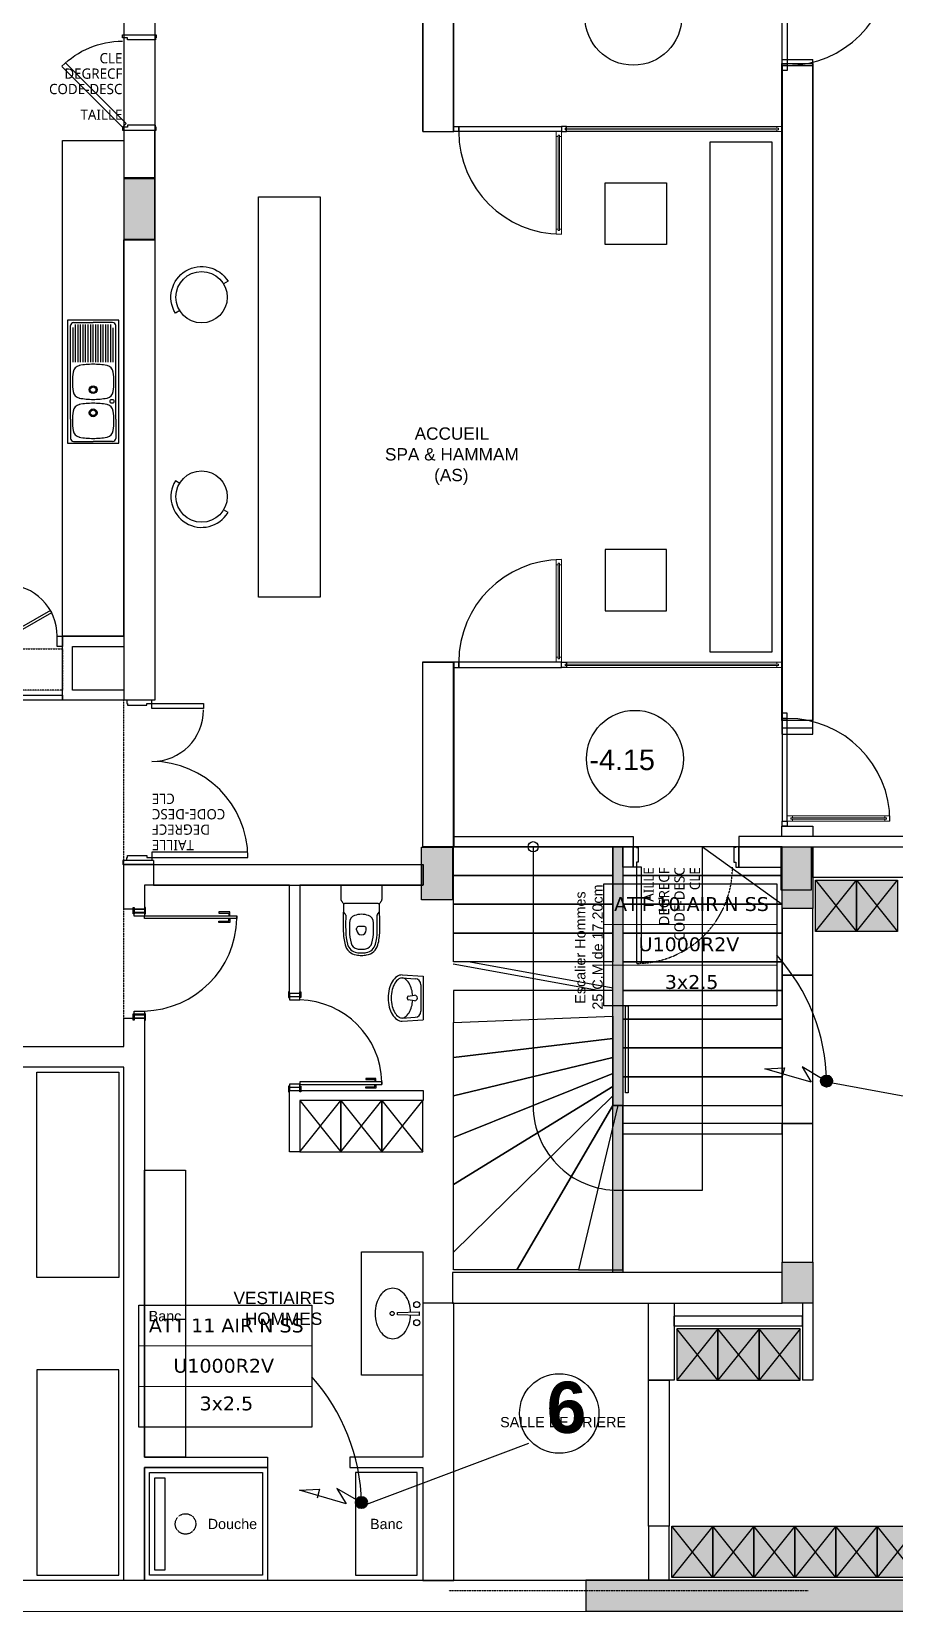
# Model space of a CAD drawing. Header units: millimetres. Extents: x 61345 to 69644, y 9491 to 29385.
# Drawn here: x 65038 to 65879, y 11341 to 12880 of the extents above; entities that cross this region are included whole.
import ezdxf
from ezdxf.enums import TextEntityAlignment as Align

# ---------------------------------------------------------------- set-up
doc = ezdxf.new("R2010")
doc.units = ezdxf.units.MM
doc.set_wipeout_variables(frame=1)
for name, pattern in [('ACAD_ISO03W100', [30, 12, -18]), ('CACHE', [0.375, 0.25, -0.125]), ('DASHED2', [0.375, 0.25, -0.125]), ('PROJECTION', [0.375, 0.25, -0.125])]:
    doc.linetypes.add(name, pattern=pattern)
for name, color, linetype, lineweight in [('A-SECN-MEN-CO', 141, 'Continuous', 9), ('A-SECN-MEN-VU', 145, 'Continuous', 5), ('G-ANNO-TEXT', 231, 'Continuous', 9), ('G-ANNO-TTLB', 7, 'Continuous', 9), ('STRUCTURE POUTRES', 5, 'ACAD_ISO03W100', 20)]:
    doc.layers.add(name, color=color, linetype=linetype, lineweight=lineweight)
for name, color, linetype in [('ATT ELECTRIQUES', 3, 'Continuous'), ('FORCE', 3, 'Continuous'), ('Plan Archi', 8, 'Continuous')]:
    doc.layers.add(name, color=color, linetype=linetype)
doc.styles.add('0-TEXT-BASE', font='')
doc.styles.add('Arial_I', font='ariali.ttf', dxfattribs={"height": 146.22545})
doc.styles.get("Standard").update_dxf_attribs({"font": 'arial.ttf'})
doc.styles.add('Verdana', font='verdana.ttf')
doc.styles.get('0-TEXT-BASE').set_extended_font_data('Roboto Light')

# ---------------------------------------------------------------- blocks, each defined once
blk = doc.blocks.new('RANG_VEST')
at = {"true_color": 0xffffff}
h = blk.add_hatch(color=7, dxfattribs=at)
h.dxf.hatch_style = 1
h.paths.add_polyline_path([(0.5, -0.4), (0.5, 0), (0, 0), (0, -0.4)])
blk.add_lwpolyline([(0.5, -0.4), (0.5, 0), (0, 0), (0, -0.4)], close=True)
blk.add_lwpolyline([(0, 0), (0.5, -0.4), (0.5, 0), (0, -0.4)])
blk = doc.blocks.new('*U142')
at = {"layer": 'A-SECN-MEN-CO'}
for points in [[(0, 0), (0, -0.05), (-0.05, -0.05), (-0.05, -0.032), (-0.035, -0.032), (-0.035, -0.018), (-0.05, -0.018), (-0.05, 0)], [(-1, 0), (-1, -0.05), (-0.95, -0.05), (-0.95, -0.032), (-0.965, -0.032), (-0.965, -0.018), (-0.95, -0.018), (-0.95, 0)]]:
    blk.add_lwpolyline(points, close=True, dxfattribs=at)
at = {"layer": 'A-SECN-MEN-VU'}
for p, q in [((-0.05, 0), (-0.95, 0)), ((-0.95, -0.05), (-0.05, -0.05))]:
    blk.add_line(p, q, dxfattribs=at)
blk.add_lwpolyline([(-0.035, -0.032), (-0.965, -0.032), (-0.965, -0.018), (-0.035, -0.018)], close=True, dxfattribs=at)
blk = doc.blocks.new('*U143')
at = {"layer": 'A-SECN-MEN-CO'}
for points in [[(-2.15, 0), (-2.15, -0.05), (-2.1, -0.05), (-2.1, -0.032), (-2.115, -0.032), (-2.115, -0.018), (-2.1, -0.018), (-2.1, 0)], [(0, 0), (0, -0.05), (-0.05, -0.05), (-0.05, -0.032), (-0.035, -0.032), (-0.035, -0.018), (-0.05, -0.018), (-0.05, 0)]]:
    blk.add_lwpolyline(points, close=True, dxfattribs=at)
at = {"layer": 'A-SECN-MEN-VU'}
for p, q in [((-0.05, 0), (-2.1, 0)), ((-2.1, -0.05), (-0.05, -0.05))]:
    blk.add_line(p, q, dxfattribs=at)
blk.add_lwpolyline([(-0.035, -0.032), (-2.115, -0.032), (-2.115, -0.018), (-0.035, -0.018)], close=True, dxfattribs=at)
blk = doc.blocks.new('alimentation electrique')
at = {"layer": 'FORCE', "lineweight": 50}
blk.add_hatch(color=1, dxfattribs=at).paths.add_polyline_path([(54.9, -36.5, 1), (41.3, -19.1, 1)])
at = {"color": 1, "linetype": 'ByBlock'}
blk.add_lwpolyline([(38.4, -22.6), (0.5, -0.3), (18.2, -30.1), (-72.5, -4), (-33.8, -1.9), (-38.2, -19.2)], dxfattribs=at)
at = {"layer": 'FORCE', "color": 1, "lineweight": 40}
blk.add_circle((48.1, -27.8), 11, dxfattribs=at)
blk = doc.blocks.new('ETIQ ECL')
at = {"color": 6, "linetype": 'ByBlock'}
blk.add_lwpolyline([(-28.09, 19.8), (28.09, 19.8), (28.09, -19.8), (-28.09, -19.8)], close=True, dxfattribs=at)
at = {"layer": 'STRUCTURE POUTRES', "color": 6, "linetype": 'ByBlock'}
for points in [[(-28.09, 19.8), (28.09, 19.8), (28.09, 6.6), (-28.09, 6.6)], [(-28.09, 6.6), (28.09, 6.6), (28.09, -6.6), (-28.09, -6.6)], [(-28.09, -6.6), (28.09, -6.6), (28.09, -19.8), (-28.09, -19.8)]]:
    blk.add_lwpolyline(points, close=True, dxfattribs=at)
at = {"layer": 'STRUCTURE POUTRES', "color": 6, "linetype": 'ByBlock', "style": 'Verdana'}
for tag, p in [('CIRCUIT', (0.33, 10.99)), ('CABLE', (-0.49, -2.08)), ('SECTION', (0.37, -14.32))]:
    blk.add_attdef(tag, text='', height=4.5, dxfattribs=at).set_placement(p, align=Align.CENTER)

msp = doc.modelspace()

# ---------------------------------------------------------------- hatches: boundary and pattern name
at = {"layer": 'Plan Archi'}
h = msp.add_hatch(color=256, dxfattribs=at)
h.dxf.hatch_style = 1
h.paths.add_polyline_path([(65128, 12737.4), (65128, 12677.4), (65158, 12677.4), (65158, 12737.4)])
h = msp.add_hatch(color=256, dxfattribs=at)
h.dxf.hatch_style = 1
h.paths.add_polyline_path([(65279.2, 12588.8), (65299.2, 12588.8), (65299.2, 12608.8), (65279.2, 12608.8)])
h = msp.add_hatch(color=256, dxfattribs=at)
h.dxf.hatch_style = 1
h.paths.add_polyline_path([(65279.2, 12459), (65299.2, 12459), (65299.2, 12439), (65279.2, 12439)])
h = msp.add_hatch(color=256, dxfattribs=at)
h.dxf.hatch_style = 1
h.paths.add_polyline_path([(65448, 12085.4), (65448, 12033.9), (65418, 12033.9), (65418, 12085.4)])
h = msp.add_hatch(color=256, dxfattribs=at)
h.dxf.hatch_style = 1
h.paths.add_polyline_path([(65604.2, 12085.7), (65614.2, 12085.7), (65614.2, 11833.7), (65604.2, 11833.7)])
h = msp.add_hatch(color=256, dxfattribs=at)
h.dxf.hatch_style = 1
h.paths.add_polyline_path([(65768, 12085.4), (65768, 12043.9), (65798, 12043.9), (65798, 12085.4)])
h = msp.add_hatch(color=252, dxfattribs=at)
h.dxf.hatch_style = 1
h.paths.add_polyline_path([(65769.2, 12085.7), (65799.2, 12085.7), (65799.2, 12025.7), (65769.2, 12025.7)])
h = msp.add_hatch(color=256, dxfattribs=at)
h.dxf.hatch_style = 1
h.paths.add_polyline_path([(65604.2, 11833.7), (65614.2, 11833.7), (65614.2, 11671.1), (65604.2, 11671.1)])
h = msp.add_hatch(color=252, dxfattribs=at)
h.dxf.hatch_style = 1
h.paths.add_polyline_path([(65769.2, 11681.1), (65799.2, 11681.1), (65799.2, 11641.1), (65769.2, 11641.1)])
h = msp.add_hatch(color=252, dxfattribs=at)
h.dxf.hatch_style = 1
h.paths.add_polyline_path([(67094.2, 11481.1), (66239.2, 11481.1), (66239.2, 11371.3), (65578.1, 11371.3), (65578.1, 11341.3), (67094.2, 11341.3), (67094.2, 11371.3), (66259.2, 11371.3), (66259.2, 11461.1), (67094.2, 11461.1)])

# ---------------------------------------------------------------- linework, layer by layer
at = {"layer": 'ATT ELECTRIQUES', "color": 6, "linetype": 'ByBlock'}
for centre in [(65623.5, 11853.4), (65170.3, 11442.9)]:
    msp.add_arc(centre, 189.2, 1.1634, 41.9896, dxfattribs=at)
at = {"layer": 'G-ANNO-TTLB', "color": 5, "lineweight": 30}
for points in [[(65818.2, 11855.8), (66063.1, 11810.5)], [(65522.1, 11504.6), (65359, 11443.2)]]:
    msp.add_lwpolyline(points, dxfattribs=at)
msp.add_circle((65552.1, 11533.7), 38.7, dxfattribs=at)
at = {"layer": 'Plan Archi'}
for p, q in [((65419.2, 12782.4), (65419.2, 13243.9)), ((65449.2, 12782.4), (65449.2, 13243.9)), ((65419.3, 12962.4), (65419.3, 12782.4)), ((65449.3, 12782.4), (65449.3, 12962.4)), ((65769.2, 12195.4), (65769.2, 12852.4)), ((65799.2, 12195.4), (65799.2, 12852.4)), ((65769.1, 12208.7), (65769.1, 12848.7)), ((65769.1, 12848.7), (65799.1, 12848.7)), ((65799.2, 12846.3), (65769.2, 12846.3)), ((65769.2, 12846.3), (65769.2, 12201.7)), ((65799.1, 12848.7), (65799.1, 12208.7)), ((65799.2, 12201.7), (65799.2, 12846.3)), ((65068, 12290.9), (65068, 12773.8)), ((65068, 12773.8), (65128, 12773.8)), ((65128, 12783.8), (65128, 12736.8)), ((65158, 12783.8), (65128, 12783.8)), ((65128, 12773.8), (65128, 12290.9)), ((65158, 12736.8), (65158, 12783.8)), ((65419.3, 12782.4), (65449.3, 12782.4)), ((65128, 12736.8), (65158, 12736.8)), ((65128, 12290.9), (65128, 12677)), ((65128, 12677), (65158, 12677)), ((65158, 12677), (65158, 12228.4)), ((65123, 12598.8), (65073, 12598.8)), ((65073, 12598.8), (65073, 12478.8)), ((65076, 12502.1), (65076, 12593.3)), ((65078.5, 12557.7), (65078.5, 12591.5)), ((65079, 12596.3), (65098, 12596.3)), ((65080.9, 12557.7), (65080.9, 12594.3)), ((65083.4, 12557.7), (65083.4, 12594.3)), ((65085.8, 12557.7), (65085.8, 12594.3)), ((65088.3, 12557.7), (65088.3, 12594.3)), ((65090.7, 12557.7), (65090.7, 12594.3)), ((65093.1, 12557.7), (65093.1, 12594.3)), ((65095.6, 12557.7), (65095.6, 12594.3)), ((65117, 12596.3), (65098, 12596.3)), ((65098, 12557.7), (65098, 12594.3)), ((65100.5, 12557.7), (65100.5, 12594.3)), ((65102.9, 12557.7), (65102.9, 12594.3)), ((65105.4, 12557.7), (65105.4, 12594.3)), ((65107.8, 12557.7), (65107.8, 12594.3)), ((65110.2, 12557.7), (65110.2, 12594.3)), ((65112.7, 12557.7), (65112.7, 12594.3)), ((65115.1, 12557.7), (65115.1, 12594.3)), ((65117.6, 12557.7), (65117.6, 12591.2)), ((65120, 12502.1), (65120, 12593.3)), ((65123, 12478.8), (65123, 12598.8)), ((65076, 12502.1), (65076, 12483.5)), ((65120, 12502.1), (65120, 12483.5)), ((65079, 12480.5), (65098, 12480.5)), ((65117, 12480.5), (65098, 12480.5)), ((65073, 12478.8), (65123, 12478.8)), ((65128, 12290.9), (65068, 12290.9)), ((65068, 12228.4), (65068, 12290.9)), ((65068, 12290.9), (65128, 12290.9)), ((65078, 12238.4), (65078, 12280.9)), ((65078, 12280.9), (65128, 12280.9)), ((65128, 12280.9), (65128, 12238.4)), ((65419.2, 12085.4), (65419.2, 12265.4)), ((65419.3, 12085.7), (65419.3, 12265.7)), ((65419.3, 12265.7), (65449.3, 12265.7)), ((65449.2, 12085.4), (65449.2, 12265.4)), ((65449.3, 12265.7), (65449.3, 12085.7)), ((65128, 12238.4), (65078, 12238.4)), ((65158, 12228.4), (65068, 12228.4)), ((65154, 12228.4), (65132, 12228.4)), ((65799.1, 12208.7), (65769.1, 12208.7)), ((65769.2, 12201.7), (65799.2, 12201.7)), ((65449.3, 12085.7), (65449.3, 12095.7)), ((65449.3, 12095.7), (65624.2, 12095.7)), ((65624.2, 12095.7), (65624.2, 12085.7)), ((66574.2, 12095.7), (65727, 12095.7)), ((65727, 12095.7), (65727, 12085.7)), ((65769.1, 12105.7), (65799.1, 12105.7)), ((65769.1, 12095.7), (65769.1, 12105.7)), ((65799.1, 12095.7), (65769.1, 12095.7)), ((65799.1, 12105.7), (65799.1, 12095.7)), ((65449.3, 12085.7), (65419.3, 12085.7)), ((65624.2, 12085.7), (65449.3, 12085.7)), ((65614.2, 12085.7), (65624.2, 12085.7)), ((65614.2, 12065.7), (65614.2, 12085.7)), ((65624.2, 12085.7), (65624.2, 12065.7)), ((65727, 12085.7), (66564.2, 12085.7)), ((65769.2, 12085.7), (65727, 12085.7)), ((65727, 12085.7), (65727, 12065.7)), ((65769.2, 12065.7), (65769.2, 12085.7)), ((65799.2, 12085.7), (66356.7, 12085.7)), ((65799.2, 12055.7), (65799.2, 12085.7)), ((65126.9, 12072.4), (65126.9, 12068.4)), ((65128, 12024.9), (65128, 12068.4)), ((65128, 12068.4), (65419.4, 12068.4)), ((65154, 12072.4), (65132, 12072.4)), ((65156.9, 12072.4), (65156.9, 12068.4)), ((65156.9, 12068.4), (65419.2, 12068.4)), ((65419.4, 12068.4), (65419.4, 12048.4)), ((65624.2, 12065.7), (65614.2, 12065.7)), ((65727, 12065.7), (65769.2, 12065.7)), ((66356.7, 12055.7), (65799.2, 12055.7)), ((65289.3, 12048.4), (65148, 12048.4)), ((65289.3, 12048.4), (65148, 12048.4)), ((65148, 12048.4), (65148, 12024.9)), ((65156.9, 12048.4), (65419.2, 12048.4)), ((65289.3, 11942.7), (65289.3, 12048.4)), ((65299.3, 12048.4), (65299.3, 11942.7)), ((65419.4, 12048.4), (65299.3, 12048.4)), ((65339.4, 12048.4), (65339.4, 12034.3)), ((65339.4, 12048.4), (65379.4, 12048.4)), ((65379.4, 12048.4), (65379.4, 12034.3)), ((65148, 12024.9), (65128, 12024.9)), ((65137, 12020.4), (65137, 12026.6)), ((65137, 12026.6), (65137.9, 12026.6)), ((65137.9, 12020.4), (65137, 12020.4)), ((65137.9, 12026.6), (65137.9, 12020.4)), ((65138, 12021.7), (65138, 12024.9)), ((65138, 12024.9), (65148, 12024.9)), ((65148, 12021.7), (65138, 12021.7)), ((65138, 12018.1), (65138, 12021.3)), ((65138, 12021.3), (65148, 12021.3)), ((65148, 12024.9), (65148, 12018.1)), ((65148, 12024.8), (65148, 12020.5)), ((65148, 12021.3), (65148, 12018.1)), ((65148, 12018.4), (65238, 12018.4)), ((65148, 12015.7), (65148, 12018.4)), ((65149.1, 12026.6), (65148.2, 12026.6)), ((65148.2, 12026.6), (65148.2, 12020.4)), ((65148.2, 12020.4), (65149.1, 12020.4)), ((65149.1, 12020.4), (65149.1, 12026.6)), ((65231.3, 12022.3), (65220.6, 12022.3)), ((65220.6, 12022.3), (65220.6, 12021)), ((65220.6, 12021), (65230.2, 12021)), ((65230.2, 12021), (65230.2, 12018.5)), ((65231.3, 12018.5), (65231.3, 12022.3)), ((65238, 12018.4), (65238, 12015.7)), ((65238, 12015.7), (65238, 12018.4)), ((65343.5, 12020.5), (65341.8, 12022.3)), ((65375.8, 12030.4), (65343, 12030.4)), ((65375.3, 12020.5), (65377.1, 12022.3)), ((65799.2, 12025.7), (65769.2, 12025.7)), ((65769.2, 12025.7), (65769.2, 11960.7)), ((65799.2, 11960.7), (65799.2, 12025.7)), ((65148, 12018.1), (65138, 12018.1)), ((65238, 12015.7), (65148, 12015.7)), ((65220.6, 12013.2), (65230.2, 12013.2)), ((65220.6, 12011.8), (65220.6, 12013.2)), ((65231.3, 12011.8), (65220.6, 12011.8)), ((65230.2, 12013.2), (65230.2, 12015.7)), ((65231.3, 12015.6), (65231.3, 12011.8)), ((65354.7, 12004.7), (65354.7, 12006)), ((65364.1, 12004.7), (65364.1, 12006)), ((65398.9, 11960.9), (65419.4, 11959.8)), ((65398.9, 11957.9), (65411.8, 11957.2)), ((65419.4, 11959.8), (65419.4, 11917.1)), ((65769.2, 11960.7), (65799.2, 11960.7)), ((65799.2, 11960.7), (65769.2, 11960.7)), ((65769.2, 11960.7), (65769.2, 11816.1)), ((65799.2, 11816.1), (65799.2, 11960.7)), ((65289.2, 11944.5), (65288.4, 11944.5)), ((65288.4, 11944.5), (65288.4, 11938.9)), ((65289.2, 11938.9), (65289.2, 11944.5)), ((65299.3, 11942.7), (65289.3, 11942.7)), ((65299.3, 11942.7), (65289.3, 11942.7)), ((65289.3, 11942.7), (65289.3, 11939.9)), ((65299.3, 11939.9), (65299.3, 11942.7)), ((65299.5, 11944.5), (65300.3, 11944.5)), ((65299.5, 11938.9), (65299.5, 11944.5)), ((65300.3, 11944.5), (65300.3, 11938.9)), ((65417.4, 11951.2), (65417.4, 11925.6)), ((65288.4, 11938.9), (65289.2, 11938.9)), ((65289.3, 11939.9), (65299.3, 11939.9)), ((65299.3, 11939.5), (65289.3, 11939.5)), ((65289.3, 11939.5), (65289.3, 11936.6)), ((65289.3, 11936.6), (65299.3, 11936.6)), ((65299.3, 11936.6), (65299.3, 11939.5)), ((65300.3, 11938.9), (65299.5, 11938.9)), ((65404.1, 11937.7), (65404.1, 11939.2)), ((65405, 11940.2), (65411.2, 11941.1)), ((65411.2, 11935.8), (65405, 11936.7)), ((65419.4, 11938.4), (65419.4, 11938.4)), ((65419.4, 11938.4), (65419.4, 11938.4)), ((65419.4, 11938.4), (65419.4, 11938.4)), ((65419.4, 11938.4), (65419.4, 11938.4)), ((65419.4, 11938.4), (65419.4, 11938.4)), ((65419.4, 11938.4), (65419.4, 11938.4)), ((65419.4, 11938.4), (65419.4, 11938.4)), ((65419.4, 11938.4), (65419.4, 11938.4)), ((65419.4, 11938.4), (65419.4, 11938.4)), ((65419.4, 11938.4), (65419.4, 11938.4)), ((65419.4, 11938.4), (65419.4, 11938.4)), ((65419.4, 11938.4), (65419.4, 11938.4)), ((65419.4, 11938.4), (65419.4, 11938.4)), ((65419.4, 11938.4), (65419.4, 11938.4)), ((65419.4, 11938.4), (65419.4, 11938.4)), ((65419.4, 11938.4), (65419.4, 11938.4)), ((65419.4, 11938.4), (65419.4, 11938.4)), ((65419.4, 11938.4), (65419.4, 11938.4)), ((65419.4, 11938.4), (65419.4, 11938.4)), ((65419.4, 11938.4), (65419.4, 11938.4)), ((65419.4, 11938.4), (65419.4, 11938.4)), ((65419.4, 11938.4), (65419.4, 11938.4)), ((65419.4, 11938.4), (65419.4, 11938.4)), ((65419.4, 11938.4), (65419.4, 11938.4)), ((65419.4, 11938.4), (65419.4, 11938.4)), ((65419.4, 11938.4), (65419.4, 11938.4)), ((65419.4, 11938.4), (65419.4, 11938.4)), ((65419.4, 11938.4), (65419.4, 11938.4)), ((65419.4, 11938.4), (65419.4, 11938.4)), ((65419.4, 11938.4), (65419.4, 11938.4)), ((65419.4, 11938.4), (65419.4, 11938.4)), ((65419.4, 11938.4), (65419.4, 11938.4)), ((65419.4, 11938.4), (65419.4, 11938.4)), ((65419.4, 11938.4), (65419.4, 11938.4)), ((65419.4, 11938.4), (65419.4, 11938.4)), ((65419.4, 11938.4), (65419.4, 11938.4)), ((65419.4, 11938.4), (65419.4, 11938.4)), ((65419.4, 11938.4), (65419.4, 11938.4)), ((65419.4, 11938.4), (65419.4, 11938.4)), ((65419.4, 11938.4), (65419.4, 11938.4)), ((65419.4, 11938.4), (65419.4, 11938.4)), ((65419.4, 11938.4), (65419.4, 11938.4)), ((65419.4, 11938.4), (65419.4, 11938.4)), ((65419.4, 11938.4), (65419.4, 11938.4)), ((65419.4, 11938.4), (65419.4, 11938.4)), ((65419.4, 11938.4), (65419.4, 11938.4)), ((65419.4, 11938.4), (65419.4, 11938.4)), ((65419.4, 11938.4), (65419.4, 11938.4)), ((65419.4, 11938.4), (65419.4, 11938.4)), ((65419.4, 11938.4), (65419.4, 11938.4)), ((65419.4, 11938.4), (65419.4, 11938.4)), ((65616.7, 11930.7), (65619.2, 11930.7)), ((65616.7, 11846.1), (65616.7, 11930.7)), ((65619.2, 11930.7), (65619.2, 11846.1)), ((65128, 11891.1), (65128, 11918.9)), ((65128, 11918.9), (65148, 11918.9)), ((65137, 11916.9), (65137, 11923.1)), ((65137, 11923.1), (65137.9, 11923.1)), ((65137.9, 11916.9), (65137, 11916.9)), ((65137.9, 11923.1), (65137.9, 11916.9)), ((65138, 11922.5), (65138, 11925.7)), ((65138, 11925.7), (65148, 11925.7)), ((65148, 11922.5), (65138, 11922.5)), ((65138, 11918.9), (65138, 11922.1)), ((65138, 11922.1), (65148, 11922.1)), ((65148, 11918.9), (65138, 11918.9)), ((65148, 11925.7), (65148, 11922.5)), ((65148, 11922.1), (65148, 11918.9)), ((65148, 11918.9), (65148, 11491.1)), ((65149.1, 11923.1), (65148.2, 11923.1)), ((65148.2, 11923.1), (65148.2, 11916.9)), ((65148.2, 11916.9), (65149.1, 11916.9)), ((65149.1, 11916.9), (65149.1, 11923.1)), ((65398.9, 11918.9), (65411.8, 11919.6)), ((65398.9, 11915.9), (65419.4, 11917.1)), ((64847.3, 11891.1), (65128, 11891.1)), ((65128, 11871.1), (64817.3, 11871.1)), ((65128, 11371.1), (65128, 11871.1)), ((65289.2, 11852.5), (65288.4, 11852.5)), ((65288.4, 11852.5), (65288.4, 11846.9)), ((65289.2, 11846.9), (65289.2, 11852.5)), ((65299.3, 11854.5), (65289.3, 11854.5)), ((65289.3, 11854.5), (65289.3, 11851.7)), ((65289.3, 11851.7), (65299.3, 11851.7)), ((65299.3, 11851.3), (65289.3, 11851.3)), ((65289.3, 11851.3), (65289.3, 11848.4)), ((65379.3, 11856.6), (65299.3, 11856.6)), ((65299.3, 11856.6), (65299.3, 11854.3)), ((65299.3, 11851.7), (65299.3, 11854.5)), ((65299.3, 11848.4), (65299.3, 11854.5)), ((65299.3, 11854.3), (65379.3, 11854.3)), ((65299.3, 11848.6), (65299.3, 11852.4)), ((65299.5, 11852.5), (65300.3, 11852.5)), ((65299.5, 11846.9), (65299.5, 11852.5)), ((65300.3, 11852.5), (65300.3, 11846.9)), ((65373.4, 11860.1), (65363.8, 11860.1)), ((65363.8, 11860.1), (65363.8, 11858.9)), ((65363.8, 11858.9), (65372.4, 11858.9)), ((65363.8, 11852), (65372.4, 11852)), ((65363.8, 11850.7), (65363.8, 11852)), ((65373.4, 11850.7), (65363.8, 11850.7)), ((65372.4, 11858.9), (65372.4, 11856.7)), ((65372.4, 11852), (65372.4, 11854.2)), ((65373.4, 11856.7), (65373.4, 11860.1)), ((65373.4, 11854.1), (65373.4, 11850.7)), ((65379.3, 11854.3), (65379.3, 11856.6)), ((65379.3, 11856.6), (65379.3, 11854.3)), ((65288.4, 11846.9), (65289.2, 11846.9)), ((65289.3, 11848.4), (65299.3, 11848.4)), ((65289.3, 11788.4), (65289.3, 11848.4)), ((65289.3, 11848.4), (65419.4, 11848.4)), ((65419.4, 11838.4), (65299.3, 11838.4)), ((65299.3, 11838.4), (65299.3, 11788.4)), ((65300.3, 11846.9), (65299.5, 11846.9)), ((65419.4, 11848.4), (65419.4, 11838.4)), ((65604.2, 11833.7), (65614.2, 11833.7)), ((65604.2, 11671.1), (65604.2, 11833.7)), ((65614.2, 11833.7), (65614.2, 11671.1)), ((65619.2, 11846.1), (65616.7, 11846.1)), ((65769.2, 11816.1), (65614.2, 11816.1)), ((65614.2, 11816.1), (65614.2, 11806.1)), ((65614.2, 11806.1), (65769.2, 11806.1)), ((65769.2, 11806.1), (65769.2, 11816.1)), ((65799.2, 11816.1), (65769.2, 11816.1)), ((65769.2, 11816.1), (65769.2, 11681.1)), ((65769.2, 11816.1), (65799.2, 11816.1)), ((65799.2, 11681.1), (65799.2, 11816.1)), ((65299.3, 11788.4), (65289.3, 11788.4)), ((65148, 11491.1), (65148, 11770.7)), ((65148, 11770.7), (65188, 11770.7)), ((65188, 11770.7), (65188, 11491.1)), ((65359.3, 11571.1), (65359.3, 11691.1)), ((65359.3, 11691.1), (65419.3, 11691.1)), ((65419.3, 11691.1), (65419.3, 11571.1)), ((65769.2, 11681.1), (65799.2, 11681.1)), ((65769.2, 11671.1), (65448.1, 11671.1)), ((65448.1, 11671.1), (65448.1, 11641.1)), ((65614.2, 11671.1), (65604.2, 11671.1)), ((65769.2, 11641.1), (65769.2, 11671.1)), ((65449.3, 11641.1), (65419.3, 11641.1)), ((65419.3, 11641.1), (65419.3, 11491.1)), ((65448.1, 11641.1), (65769.2, 11641.1)), ((65449.3, 11371.1), (65449.3, 11641.1)), ((65639.2, 11641.1), (65664.2, 11641.1)), ((65639.2, 11566.1), (65639.2, 11641.1)), ((65664.2, 11641.1), (65664.2, 11566.1)), ((65789.2, 11641.1), (65789.2, 11566.1)), ((65799.2, 11641.1), (65799.2, 11566.1)), ((65394.6, 11632.1), (65415.6, 11632.8)), ((65394.6, 11629.8), (65394.6, 11632.1)), ((65415.6, 11629.1), (65394.6, 11629.8)), ((65415.6, 11632.8), (65415.6, 11629.1)), ((65789.2, 11628.6), (65664.2, 11628.6)), ((65789.2, 11618.6), (65664.2, 11618.6)), ((65419.3, 11571.1), (65359.3, 11571.1)), ((65664.2, 11566.1), (65639.2, 11566.1)), ((65639.2, 11423.8), (65639.2, 11566.1)), ((65639.2, 11566.1), (65659.2, 11566.1)), ((65659.2, 11566.1), (65659.2, 11423.8)), ((65148, 11491.1), (65268, 11491.1)), ((65188, 11491.1), (65148, 11491.1)), ((65148, 11481.1), (65148, 11371.1)), ((65268, 11481.1), (65148, 11481.1)), ((65148, 11371.1), (65148, 11481.1)), ((65148, 11481.1), (65268, 11481.1)), ((65268, 11491.1), (65268, 11481.1)), ((65268, 11481.1), (65268, 11371.1)), ((65419.3, 11491.1), (65348, 11491.1)), ((65348, 11491.1), (65348, 11481.1)), ((65348, 11481.1), (65419.3, 11481.1)), ((65419.3, 11481.1), (65419.3, 11371.1)), ((65153, 11376.1), (65153, 11476.1)), ((65153, 11476.1), (65263, 11476.1)), ((65158, 11381.1), (65158, 11471.1)), ((65158, 11471.1), (65168, 11471.1)), ((65168, 11471.1), (65168, 11381.1)), ((65263, 11476.1), (65263, 11376.1)), ((65413.7, 11476.1), (65353.7, 11476.1)), ((65353.7, 11476.1), (65353.7, 11376.1)), ((65413.7, 11376.1), (65413.7, 11476.1)), ((65659.2, 11423.8), (65639.2, 11423.8)), ((65639.2, 11423.8), (65639.2, 11371.3)), ((65659.2, 11423.8), (65639.2, 11423.8)), ((65659.2, 11371.3), (65659.2, 11423.8)), ((65263, 11376.1), (65153, 11376.1)), ((65168, 11381.1), (65158, 11381.1)), ((65353.7, 11376.1), (65413.7, 11376.1)), ((67684.2, 11371.1), (64446.8, 11370.9)), ((65148, 11371.1), (65128, 11371.1)), ((65268, 11371.1), (65148, 11371.1)), ((65419.3, 11371.1), (65449.3, 11371.1)), ((65639.2, 11371.3), (65659.2, 11371.3)), ((64427.5, 11340.9), (67714.2, 11341.1))]:
    msp.add_line(p, q, dxfattribs=at)
at = {"layer": 'Plan Archi', "linetype": 'Continuous'}
for p, q in [((65769.2, 12852.4), (65799.2, 12852.4)), ((65419.2, 12782.4), (65449.2, 12782.4)), ((65419.2, 12265.4), (65449.2, 12265.4)), ((65158, 12228.4), (65128, 12228.4)), ((65769.2, 12195.4), (65799.2, 12195.4)), ((65419.2, 12085.4), (65449.2, 12085.4)), ((65156.9, 12072.4), (65126.9, 12072.4)), ((65156.9, 12068.4), (65126.9, 12068.4)), ((65156.9, 12068.4), (65156.9, 12048.4)), ((65419.2, 12068.4), (65419.2, 12048.4)), ((65799.2, 11641.1), (65789.2, 11641.1)), ((65664.2, 11618.6), (65664.2, 11628.6)), ((65789.2, 11618.6), (65789.2, 11628.6)), ((65799.2, 11566.1), (65789.2, 11566.1))]:
    msp.add_line(p, q, dxfattribs=at)
at = {"layer": 'Plan Archi', "linetype": 'DASHED2'}
for p, q in [((65128, 12228.4), (64847.3, 12228.4)), ((65128, 11891.1), (65128, 12228.4)), ((64847.3, 11891.1), (65128, 11891.1)), ((65794.5, 11361.1), (65444.5, 11361.1))]:
    msp.add_line(p, q, dxfattribs=at)
at = {"layer": 'Plan Archi', "color": 252}
for p, q in [((65624.2, 12067), (65624.2, 12084.4)), ((65727, 12067), (65727, 12084.4))]:
    msp.add_line(p, q, dxfattribs=at)
at = {"layer": 'Plan Archi'}
for points in [[(65769.2, 12946.7), (65774.2, 12946.7), (65774.2, 12846.7), (65769.2, 12846.7)], [(65769.2, 12846.7), (65774.2, 12846.7), (65774.2, 12841.7), (65769.2, 12841.7)], [(65454.2, 12787.4), (65454.2, 12782.4), (65449.2, 12782.4), (65449.2, 12787.4)], [(65554.2, 12787.4), (65554.2, 12782.4), (65454.2, 12782.4), (65454.2, 12787.4)], [(65554.2, 12787.4), (65554.2, 12782.4), (65559.2, 12782.4), (65559.2, 12787.4)], [(65128, 12737.4), (65128, 12677.4), (65158, 12677.4), (65158, 12737.4)], [(65279.2, 12588.8), (65299.2, 12588.8), (65299.2, 12608.8), (65279.2, 12608.8)], [(65281.2, 12590.8), (65297.2, 12590.8), (65297.2, 12606.8), (65281.2, 12606.8)], [(65289.2, 12590.8), (65281.2, 12590.8), (65281.2, 12606.8), (65289.2, 12606.8)], [(65289.2, 12606.8), (65297.2, 12606.8), (65297.2, 12590.8), (65289.2, 12590.8)], [(65279.2, 12459), (65299.2, 12459), (65299.2, 12439), (65279.2, 12439)], [(65281.2, 12457), (65297.2, 12457), (65297.2, 12441), (65281.2, 12441)], [(65289.2, 12457), (65281.2, 12457), (65281.2, 12441), (65289.2, 12441)], [(65289.2, 12441), (65297.2, 12441), (65297.2, 12457), (65289.2, 12457)], [(65013, 12290.9), (65014.3, 12288.8), (65057.6, 12313.8), (65056.3, 12315.9)], [(65068, 12290.9), (65068, 12280.9), (65063, 12280.9), (65063, 12290.9)], [(65454.2, 12260.4), (65454.2, 12265.4), (65449.2, 12265.4), (65449.2, 12260.4)], [(65554.2, 12260.4), (65554.2, 12265.4), (65454.2, 12265.4), (65454.2, 12260.4)], [(65554.2, 12260.4), (65554.2, 12265.4), (65559.2, 12265.4), (65559.2, 12260.4)], [(65008, 12228.4), (65008, 12233.4), (65068, 12233.4), (65068, 12228.4)], [(65205.5, 12220.4), (65155.3, 12220.4), (65155.3, 12225.4), (65205.5, 12225.4)], [(65769.3, 12210.7), (65774.3, 12210.7), (65774.3, 12215.7), (65769.3, 12215.7)], [(65769.3, 12110.7), (65774.3, 12110.7), (65774.3, 12210.7), (65769.3, 12210.7)], [(65769.3, 12110.7), (65774.3, 12110.7), (65774.3, 12105.7), (65769.3, 12105.7)], [(65448, 12085.4), (65448, 12033.9), (65418, 12033.9), (65418, 12085.4)], [(65449.2, 12085.7), (65604.2, 12085.7), (65604.2, 12057.7), (65449.2, 12057.7)], [(65604.2, 12085.7), (65614.2, 12085.7), (65614.2, 11833.7), (65604.2, 11833.7)], [(65614.2, 12057.7), (65769.2, 12057.7), (65769.2, 12085.7), (65614.2, 12085.7)], [(65768, 12085.4), (65768, 12043.9), (65798, 12043.9), (65798, 12085.4)], [(65449.2, 12057.7), (65604.2, 12057.7), (65604.2, 12029.7), (65449.2, 12029.7)], [(65614.2, 12029.7), (65769.2, 12029.7), (65769.2, 12057.7), (65614.2, 12057.7)], [(65449.2, 12029.7), (65604.2, 12029.7), (65604.2, 12001.7), (65449.2, 12001.7)], [(65614.2, 12001.7), (65769.2, 12001.7), (65769.2, 12029.7), (65614.2, 12029.7)], [(65449.2, 12001.7), (65604.2, 12001.7), (65604.2, 11973.7), (65449.2, 11973.7)], [(65614.2, 11973.7), (65769.2, 11973.7), (65769.2, 12001.7), (65614.2, 12001.7)], [(65614.2, 11945.7), (65769.2, 11945.7), (65769.2, 11973.7), (65614.2, 11973.7)], [(65449.2, 11945.7), (65449.2, 11914.5), (65604.2, 11920.8), (65604.2, 11945.7)], [(65614.2, 11917.7), (65769.2, 11917.7), (65769.2, 11945.7), (65614.2, 11945.7)], [(65604.2, 11920.8), (65604.2, 11899), (65449.2, 11880.3), (65449.2, 11914.5)], [(65614.2, 11889.7), (65769.2, 11889.7), (65769.2, 11917.7), (65614.2, 11917.7)], [(65604.2, 11899), (65604.2, 11880.3), (65449.2, 11843), (65449.2, 11880.3)], [(65604.2, 11880.3), (65604.2, 11864.8), (65449.2, 11802.5), (65449.2, 11843)], [(65614.2, 11861.7), (65769.2, 11861.7), (65769.2, 11889.7), (65614.2, 11889.7)], [(65123, 11666.1), (65043, 11666.1), (65043, 11866.1), (65123, 11866.1)], [(65604.2, 11864.8), (65604.2, 11852.3), (65449.2, 11756.7), (65449.2, 11802.5)], [(65604.2, 11852.3), (65604.2, 11843), (65449.2, 11690.8), (65449.2, 11756.7)], [(65614.2, 11833.7), (65769.2, 11833.7), (65769.2, 11861.7), (65614.2, 11861.7)], [(65299.3, 11788.4), (65339.3, 11788.4), (65339.3, 11838.4), (65299.3, 11838.4)], [(65339.3, 11788.4), (65379.3, 11788.4), (65379.3, 11838.4), (65339.3, 11838.4)], [(65379.3, 11788.4), (65419.3, 11788.4), (65419.3, 11838.4), (65379.3, 11838.4)], [(65604.2, 11843), (65604.2, 11833.7), (65510.7, 11673.7), (65449.2, 11673.7), (65449.2, 11690.8)], [(65604.2, 11833.7), (65609.2, 11833.7), (65570.8, 11673.7), (65510.7, 11673.7)], [(65609.2, 11833.7), (65570.8, 11673.7), (65614.2, 11673.7), (65614.2, 11833.7)], [(65123, 11576.1), (65043, 11576.1), (65043, 11376.1), (65123, 11376.1)]]:
    msp.add_lwpolyline(points, close=True, dxfattribs=at)
for points in [[(65182.3, 12608.1), (65178.1, 12605.5, -1), (65229.4, 12636.5), (65225.1, 12633.9)], [(65182.3, 12439.7), (65178.1, 12442.3, 1), (65229.4, 12411.3), (65225.1, 12413.9)], [(65526.7, 12085.7), (65526.7, 11833.6, 0.431993), (65614.2, 11751.3), (65691.7, 11751.3), (65691.7, 12085.7), (65769.2, 12029.7)], [(65398.9, 11960.9, 0.152515), (65394.1, 11959.4, 0.106926), (65389.4, 11954.3, 0.074213), (65386.5, 11947.4, 0.060827), (65385.4, 11938.4, 0.060827), (65386.5, 11929.4, 0.074213), (65389.4, 11922.5, 0.106926), (65394.1, 11917.4, 0.152515), (65398.9, 11915.9, 0.152515)], [(65409.3, 11940.8, 0.0435), (65408.3, 11946.7, 0.074213), (65405.8, 11952.8, 0.106926), (65401.9, 11957, 0.152515), (65398.9, 11957.9, 0.152515), (65395.9, 11957, 0.106926), (65391.9, 11952.8, 0.074213), (65389.4, 11946.7, 0.060827), (65388.4, 11938.4, 0.060827), (65389.4, 11930.1, 0.074213), (65391.9, 11924.1, 0.106926), (65395.9, 11919.9, 0.152515), (65398.9, 11918.9, 0.152515), (65401.9, 11919.9, 0.106926), (65405.8, 11924.1, 0.074213), (65408.3, 11930.1, 0.043631), (65409.3, 11936.1, 0.060827)], [(65404.7, 11644.1, 0.032116), (65402.2, 11648.5, 0.106776), (65396.2, 11654, 0.13351), (65389.9, 11655.7, 0.13351), (65383.6, 11654, 0.106776), (65377.7, 11648.5, 0.082712), (65374, 11640.8, 0.071197), (65372.6, 11631.1, 0.070987)], [(65407.2, 11632.5, 0.060691), (65405.9, 11640.8, 0.072937), (65404.8, 11644.1, 0.11634)], [(65372.6, 11631.1, 0.071197), (65374, 11621.4, 0.082712), (65377.7, 11613.7, 0.106776), (65383.6, 11608.2, 0.13351), (65389.9, 11606.5, 0.13351), (65396.2, 11608.2, 0.106776), (65402.2, 11613.7, 0.082712), (65405.9, 11621.4, 0.058785), (65407.2, 11629.4, 0.071197)]]:
    msp.add_lwpolyline(points, format="xyb", dxfattribs=at)
at = {"layer": 'Plan Archi', "linetype": 'DASHED2'}
msp.add_lwpolyline([(65068, 12278.4), (65068, 12238.4), (65008, 12238.4), (65008, 12278.4)], close=True, dxfattribs=at)
at = {"layer": 'Plan Archi'}
for points in [[(65132, 12228.4), (65130.7, 12228.4), (65130.7, 12225.4), (65131.5, 12225.4), (65131.5, 12223.6), (65150.3, 12223.6), (65150.3, 12225.4), (65155.3, 12225.4), (65155.3, 12228.4), (65154, 12228.4)], [(65248.6, 12080.4), (65155.3, 12080.4), (65155.3, 12075.4), (65248.7, 12075.4)], [(65132, 12072.4), (65130.7, 12072.4), (65130.7, 12075.4), (65131.5, 12075.4), (65131.5, 12077.2), (65150.3, 12077.2), (65150.3, 12075.4), (65155.3, 12075.4), (65155.3, 12072.4), (65154, 12072.4)], [(65604.6, 11948.1), (65463.2, 11973.7)], [(65590.1, 11945.7), (65448.7, 11971.2)], [(65299.3, 11788.4), (65339.3, 11838.4), (65299.3, 11838.4), (65339.3, 11788.4)], [(65339.3, 11788.4), (65379.3, 11838.4), (65339.3, 11838.4), (65379.3, 11788.4)], [(65379.3, 11788.4), (65419.3, 11838.4), (65379.3, 11838.4), (65419.3, 11788.4)], [(65614.2, 11833.7), (65614.2, 11673.7)]]:
    msp.add_lwpolyline(points, dxfattribs=at)
at = {"layer": 'Plan Archi', "color": 252}
for points in [[(65624.2, 12084.4), (65624.2, 12085.7), (65627.2, 12085.7), (65627.2, 12084.9), (65629, 12084.9), (65629, 12070.7), (65627.2, 12070.7), (65627.2, 12065.7), (65624.2, 12065.7), (65624.2, 12067)], [(65727, 12084.4), (65727, 12085.7), (65724, 12085.7), (65724, 12084.9), (65722.2, 12084.9), (65722.2, 12070.7), (65724, 12070.7), (65724, 12065.7), (65727, 12065.7), (65727, 12067)], [(65632.2, 11972.2), (65632.2, 12065.7), (65627.2, 12065.7), (65627.2, 11972.1)]]:
    msp.add_lwpolyline(points, dxfattribs=at)
for points in [[(65769.2, 12085.7), (65799.2, 12085.7), (65799.2, 12025.7), (65769.2, 12025.7)], [(65769.2, 11681.1), (65799.2, 11681.1), (65799.2, 11641.1), (65769.2, 11641.1)], [(67094.2, 11481.1), (66239.2, 11481.1), (66239.2, 11371.3), (65578.1, 11371.3), (65578.1, 11341.3), (67094.2, 11341.3), (67094.2, 11371.3), (66259.2, 11371.3), (66259.2, 11461.1), (67094.2, 11461.1)]]:
    msp.add_lwpolyline(points, close=True, dxfattribs=at)
at = {"layer": 'Plan Archi'}
for centre, radius in [((65624.3, 12894.2), 47.2), ((65203.7, 12621), 25), ((65098, 12530.9), 3.8), ((65098, 12530.9), 2.75), ((65098, 12508.4), 3.8), ((65098, 12508.4), 2.75), ((65116.4, 12519.6), 1.9), ((65203.7, 12426.8), 25), ((65625.8, 12171.4), 47.2), ((65526.7, 12085.7), 5), ((65413.3, 11639.8), 2.96), ((65389.3, 11631.1), 1.97), ((65413.3, 11622.1), 2.96)]:
    msp.add_circle(centre, radius, dxfattribs=at)
at = {"layer": 'Plan Archi', "linetype": 'CACHE', "ltscale": 0.5}
msp.add_circle((65188, 11426.1), 10, dxfattribs=at)
at = {"layer": 'Plan Archi'}
for centre, radius, start, end in [((65774.2, 12946.7), 100, 270, 360), ((65554.2, 12782.4), 100, 180, 270), ((65079, 12593.3), 3, 90, 180), ((65117, 12593.3), 3, 0, 90), ((65152.8, 12538.6), 75, 172.77, 180), ((65085.9, 12547.1), 7.5, 100.3812, 172.77), ((65098, 12480.7), 75, 90, 100.3812), ((65098, 12480.7), 75, 79.6188, 90), ((65110.2, 12547.1), 7.5, 7.23, 79.6188), ((65043.2, 12538.6), 75, 360, 7.23), ((65152.8, 12538.6), 75, 180, 187.23), ((65085.9, 12530.1), 7.5, 187.23, 259.6188), ((65110.2, 12530.1), 7.5, 280.3812, 352.77), ((65043.2, 12538.6), 75, 352.77, 0), ((65085.9, 12509.1), 7.5, 100.3812, 172.77), ((65098, 12596.5), 75, 259.6188, 270), ((65098, 12442.7), 75, 90, 100.3812), ((65098, 12596.5), 75, 270, 280.3812), ((65098, 12442.7), 75, 79.6188, 90), ((65110.2, 12509.1), 7.5, 7.23, 79.6188), ((65152.8, 12500.6), 75, 172.77, 180), ((65152.8, 12500.6), 75, 180, 187.23), ((65043.2, 12500.6), 75, 360, 7.23), ((65043.2, 12500.6), 75, 352.77, 0), ((65079, 12483.5), 3, 180, 270), ((65085.9, 12492.1), 7.5, 187.23, 259.6188), ((65098, 12558.5), 75, 259.6188, 270), ((65098, 12558.5), 75, 270, 280.3812), ((65110.2, 12492.1), 7.5, 280.3812, 352.77), ((65117, 12483.5), 3, 270, 0), ((65554.2, 12265.4), 100, 90, 180), ((65013, 12290.9), 50, 0, 90), ((65155.3, 12219), 50.2, 270, 0), ((65774.3, 12110.7), 100, 0, 90), ((65155.3, 12075.4), 93.4, 0, 90), ((65341.3, 12034.3), 1.9, 180, 235.0628), ((65377.5, 12034.3), 1.9, 304.9372, 0), ((65339.7, 12031.9), 1, 16.2152, 55.0628), ((65343, 12032.9), 2.5, 196.2152, 270), ((65891.6, 12010.1), 550, 177.8638, 180.7095), ((65342.1, 12019.1), 2, 359.0636, 45), ((65891.6, 12010.1), 547.6, 179.0636, 180.7095), ((65355.1, 12011.7), 7.5, 109.984, 179.8352), ((65359.4, 11999.9), 20, 90, 109.984), ((65359.4, 11999.9), 20, 70.016, 90), ((65363.7, 12011.7), 7.5, 0.1648, 70.016), ((65376.7, 12019.1), 2, 135, 180.9364), ((64827.2, 12010.1), 547.6, 359.2905, 0.9364), ((65375.8, 12032.9), 2.5, 270, 343.7848), ((64827.2, 12010.1), 550, 359.2905, 2.1362), ((65379.2, 12031.9), 1, 124.9372, 163.7848), ((65145.6, 12018.2), 92.5, 271.5142, 358.4784), ((65396.7, 12004), 55, 180.7095, 194.5395), ((65396.7, 12004), 52.6, 180.7095, 194.5395), ((65891.6, 12010.1), 544, 179.8352, 180.7095), ((65396.7, 12004), 49, 180.7095, 194.5395), ((65356.7, 12006), 2, 99.7151, 180), ((65359.4, 12004.7), 4.7, 180, 270), ((65359.4, 11990.2), 18, 90, 99.7151), ((65359.4, 11990.2), 18, 80.2849, 90), ((65359.4, 12004.7), 4.7, 270, 0), ((65362.1, 12006), 2, 0, 80.2849), ((65322.2, 12004), 49, 345.4605, 359.2905), ((64827.2, 12010.1), 544, 359.2905, 0.1648), ((65322.2, 12004), 52.6, 345.4605, 359.2905), ((65322.2, 12004), 55, 345.4605, 359.2905), ((65356.4, 11993.6), 13.4, 194.5395, 261.1838), ((65356.4, 11993.6), 11, 194.5395, 261.1838), ((65356.4, 11993.6), 7.4, 194.5395, 261.1838), ((65362.4, 11993.6), 7.4, 278.8162, 345.4605), ((65362.4, 11993.6), 11, 278.8162, 345.4605), ((65362.4, 11993.6), 13.4, 278.8162, 345.4605), ((65359.4, 12012.9), 33, 261.1838, 270), ((65359.4, 12012.9), 30.6, 261.1838, 270), ((65359.4, 12012.9), 27, 261.1838, 270), ((65359.4, 12012.9), 27, 270, 278.8162), ((65359.4, 12012.9), 30.6, 270, 278.8162), ((65359.4, 12012.9), 33, 270, 278.8162), ((65411.4, 11951.2), 6, 0, 86.8366), ((65297.2, 11854.4), 82.2, 1.5216, 88.4858), ((65405.1, 11939.2), 1, 98.2281, 180), ((65405.1, 11937.7), 1, 180, 261.2509), ((65411.2, 11938.4), 2.66, 270, 90), ((65419.4, 11938.4), 0.00001, 0, 90), ((65419.4, 11938.4), 0.00001, 270, 0), ((65419.4, 11938.4), 0.00001, 180, 270), ((65419.4, 11938.4), 0.00001, 90, 180), ((65419.4, 11938.4), 0.00001, 0, 90), ((65419.4, 11938.4), 0.00001, 90, 180), ((65419.4, 11938.4), 0.00001, 180, 270), ((65419.4, 11938.4), 0.00001, 270, 0), ((65419.4, 11938.4), 0.00001, 0, 90), ((65419.4, 11938.4), 0.00001, 270, 0), ((65419.4, 11938.4), 0.00001, 180, 270), ((65419.4, 11938.4), 0.00001, 0, 90), ((65419.4, 11938.4), 0.00001, 90, 180), ((65419.4, 11938.4), 0.00001, 180, 270), ((65419.4, 11938.4), 0.00001, 270, 0), ((65419.4, 11938.4), 0.00001, 0, 90), ((65419.4, 11938.4), 0.00001, 90, 180), ((65419.4, 11938.4), 0.00001, 90, 180), ((65419.4, 11938.4), 0.00001, 62.5342, 180), ((65419.4, 11938.4), 0.00001, 0, 62.5342), ((65419.4, 11938.4), 0.00001, 62.5342, 180), ((65419.4, 11938.4), 0.00001, 0, 62.5342), ((65419.4, 11938.4), 0.00001, 0, 62.5342), ((65419.4, 11938.4), 0.00001, 0, 62.5342), ((65419.4, 11938.4), 0.00001, 242.5342, 0), ((65419.4, 11938.4), 0.00001, 180, 242.5342), ((65419.4, 11938.4), 0.00001, 242.5342, 0), ((65419.4, 11938.4), 0.00001, 180, 242.5342), ((65419.4, 11938.4), 0.00001, 242.5342, 0), ((65419.4, 11938.4), 0.00001, 62.5342, 180), ((65419.4, 11938.4), 0.00001, 0, 62.5342), ((65419.4, 11938.4), 0.00001, 242.5342, 0), ((65419.4, 11938.4), 0.00001, 180, 242.5342), ((65419.4, 11938.4), 0.00003, 242.5342, 0), ((65419.4, 11938.4), 0.00003, 242.5342, 0), ((65419.4, 11938.4), 0.00003, 180, 242.5342), ((65419.4, 11938.4), 0.00003, 62.5342, 180), ((65419.4, 11938.4), 0.00003, 0, 62.5342), ((65411.4, 11925.6), 6, 273.1634, 0)]:
    msp.add_arc(centre, radius, start, end, dxfattribs=at)
at = {"layer": 'Plan Archi', "color": 252, "linetype": 'PROJECTION'}
msp.add_arc((65627.2, 12065.7), 93.6, 270, 0, dxfattribs=at)

# ---------------------------------------------------------------- block references
at = {"layer": 'ATT ELECTRIQUES', "color": 6, "linetype": 'ByBlock', "xscale": 3, "yscale": 3, "zscale": 3}
for p, values in [((65679.9, 11990.2), {'SECTION': '3x2.5', 'CABLE': 'U1000R2V', 'CIRCUIT': 'ATT 10 AIR N SS'}), ((65226.7, 11579.7), {'SECTION': '3x2.5', 'CABLE': 'U1000R2V', 'CIRCUIT': 'ATT 11 AIR N SS'})]:
    msp.add_blockref('ETIQ ECL', p, dxfattribs=at).add_auto_attribs(values)
at = {"layer": 'ATT ELECTRIQUES', "xscale": 0.5, "yscale": 0.5, "zscale": 0.5}
for p in [(65788.5, 11871.4), (65335.3, 11460.9)]:
    msp.add_blockref('alimentation electrique', p, dxfattribs=at)
at = {"layer": 'Plan Archi', "yscale": 100, "zscale": 100}
for name, p, xscale, rotation in [('*U142', (65554.2, 12782.4), -100, 270), ('*U143', (65554.2, 12787.4), -100, 359.9999999476718), ('*U142', (65554.2, 12265.4), 100, 270), ('*U143', (65554.2, 12260.4), 100, 180.0000000523282), ('*U142', (65774.3, 12110.7), 100, 180), ('RANG_VEST', (65801.7, 12053.2), -100, 90), ('RANG_VEST', (65841.7, 12053.2), -100, 90), ('RANG_VEST', (65706.7, 11616.1), 100, 270), ('RANG_VEST', (65746.7, 11616.1), 100, 270), ('RANG_VEST', (65786.7, 11616.1), 100, 270), ('RANG_VEST', (65701.7, 11373.8), -100, 270), ('RANG_VEST', (65741.7, 11373.8), -100, 270), ('RANG_VEST', (65781.7, 11373.8), -100, 270), ('RANG_VEST', (65821.7, 11373.8), -100, 270), ('RANG_VEST', (65861.7, 11373.8), -100, 270), ('RANG_VEST', (65901.7, 11373.8), -100, 270)]:
    msp.add_blockref(name, p, dxfattribs=dict(at, xscale=xscale, rotation=rotation))

# ---------------------------------------------------------------- texts
at = {"layer": 'G-ANNO-TEXT', "color": 0, "insert": (65539.7, 11564.7), "char_height": 50, "width": 84.177, "attachment_point": 1, "style": 'Arial_I'}
msp.add_mtext('{\\fArial|b1|i0|c0|p34;\\C1;6}', dxfattribs=at)
at = {"layer": 'Plan Archi', "linetype": 'ByBlock'}
for s, height, rotation, p in [('ACCUEIL', 12, 360, (65411.2, 12482.2)), ('SPA & HAMMAM', 12, 360, (65382.3, 12462)), ('(AS)', 12, 360, (65430.2, 12441.8)), ('Escalier Hommes', 10, 90, (65577.6, 11932.8)), ('25 C.M de 17.20cm', 10, 90, (65594.4, 11927.1)), ('VESTIAIRES', 12, 360, (65234.8, 11640.2)), ('HOMMES', 12, 360, (65245.8, 11620))]:
    msp.add_text(s, height=height, rotation=rotation, dxfattribs=at).set_placement(p)
msp.add_text('-4.15', height=20, dxfattribs=at).set_placement((65581.6, 12160.4))
at = {"layer": 'Plan Archi'}
for s, p in [('Banc', (65168, 11628.6)), ('Douche', (65233.7, 11426.1)), ('Banc', (65383.7, 11426.1))]:
    msp.add_text(s, height=10, dxfattribs=at).set_placement(p, align=Align.MIDDLE_CENTER)
msp.add_text('SALLE DE PRIERE', height=10, dxfattribs=at).set_placement((65494.5, 11520.3))
at = {"layer": 'Plan Archi', "style": '0-TEXT-BASE'}
for tag, text, p in [('CLE', '', (65155.3, 12137.4)), ('CODE-DESC', '', (65155.3, 12122.4)), ('DEGRECF', '', (65155.3, 12107.4)), ('TAILLE', 'P120-10', (65155.3, 12092.4))]:
    msp.add_attdef(tag, text=text, height=10, rotation=180, dxfattribs=at).set_placement(p, align=Align.RIGHT)
at = {"layer": 'Plan Archi', "color": 252, "style": '0-TEXT-BASE'}
for tag, text, p in [('TAILLE', 'P80-05', (65644.2, 12065.7)), ('DEGRECF', '', (65659.2, 12065.7)), ('CODE-DESC', '', (65674.2, 12065.7)), ('CLE', '', (65689.2, 12065.7))]:
    msp.add_attdef(tag, text=text, height=10, rotation=90, dxfattribs=at).set_placement(p, align=Align.RIGHT)

# ---------------------------------------------------------------- wipeouts: each hides what was drawn before it
for points in [[(65759.2, 12772.4), (65759.2, 12275.4), (65699.2, 12275.4), (65699.2, 12772.4)], [(65656.7, 12732.4), (65656.7, 12672.4), (65596.7, 12672.4), (65596.7, 12732.4)], [(65656.7, 12315.4), (65656.7, 12375.4), (65596.7, 12375.4), (65596.7, 12315.4)]]:
    msp.add_wipeout(points).dxf.layer = 'Plan Archi'

# ---------------------------------------------------------------- next in the draw order: linework, layer by layer
at = {"layer": 'Plan Archi', "color": 0, "linetype": 'ByBlock', "lineweight": -2, "transparency": 16777216}
for points in [[(65759.2, 12772.4), (65759.2, 12275.4), (65699.2, 12275.4), (65699.2, 12772.4)], [(65656.7, 12732.4), (65656.7, 12672.4), (65596.7, 12672.4), (65596.7, 12732.4)], [(65656.7, 12315.4), (65656.7, 12375.4), (65596.7, 12375.4), (65596.7, 12315.4)]]:
    msp.add_lwpolyline(points, close=True, dxfattribs=at)

# ---------------------------------------------------------------- next in the draw order: wipeouts: each hides what was drawn before it
for points in [[(65126.5, 12783.8), (65159.5, 12783.8), (65159.5, 12876.6), (65126.5, 12876.6)], [(65319.2, 12718.9), (65319.2, 12328.9), (65259.2, 12328.9), (65259.2, 12718.9)]]:
    msp.add_wipeout(points).dxf.layer = 'Plan Archi'

# ---------------------------------------------------------------- next in the draw order: linework, layer by layer
at = {"layer": 'Plan Archi'}
for p, q in [((65128, 13043.4), (65128, 12228.4)), ((65158, 13043.4), (65158, 12228.4))]:
    msp.add_line(p, q, dxfattribs=at)
at = {"layer": 'Plan Archi', "color": 1, "extrusion": (0, 0, -1)}
for p, q in [((65128, 12876.6), (65158, 12876.6)), ((65128, 12783.8), (65158, 12783.8))]:
    msp.add_line(p, q, dxfattribs=at)
at = {"layer": 'Plan Archi', "extrusion": (0, 0, -1)}
for points in [[(-65158, 12876.6), (-65159.5, 12876.6), (-65159.5, 12873.6), (-65158.7, 12873.6), (-65158.7, 12871.8), (-65131.5, 12871.8), (-65131.5, 12873.6), (-65126.5, 12873.6), (-65126.5, 12876.6), (-65128, 12876.6)], [(-65071.1, 12849.3), (-65130.1, 12790.3), (-65126.5, 12786.8), (-65067.4, 12845.9)], [(-65158, 12783.8), (-65159.5, 12783.8), (-65159.5, 12786.8), (-65158.7, 12786.8), (-65158.7, 12788.6), (-65131.5, 12788.6), (-65131.5, 12786.8), (-65126.5, 12786.8), (-65126.5, 12783.8), (-65128, 12783.8)]]:
    msp.add_lwpolyline(points, dxfattribs=at)
at = {"layer": 'Plan Archi', "color": 0, "linetype": 'ByBlock', "lineweight": -2, "transparency": 16777216}
msp.add_lwpolyline([(65319.2, 12718.9), (65319.2, 12328.9), (65259.2, 12328.9), (65259.2, 12718.9)], close=True, dxfattribs=at)
at = {"layer": 'Plan Archi', "extrusion": (0, 0, -1)}
msp.add_arc((-65126.5, 12786.8), 83.6, 45, 90, dxfattribs=at)

# ---------------------------------------------------------------- next in the draw order: texts
at = {"layer": 'Plan Archi', "extrusion": (0, 0, -1), "style": '0-TEXT-BASE', "text_generation_flag": 4}
for tag, text, p in [('CLE', '', (-65126.5, 12848.8)), ('DEGRECF', '', (-65126.5, 12833.8)), ('CODE-DESC', '', (-65126.5, 12818.8)), ('TAILLE', 'P80-05', (-65126.5, 12793.8))]:
    msp.add_attdef(tag, text=text, height=10, rotation=180, dxfattribs=at).set_placement(p, align=Align.RIGHT)

doc.saveas('drawing.dxf')
